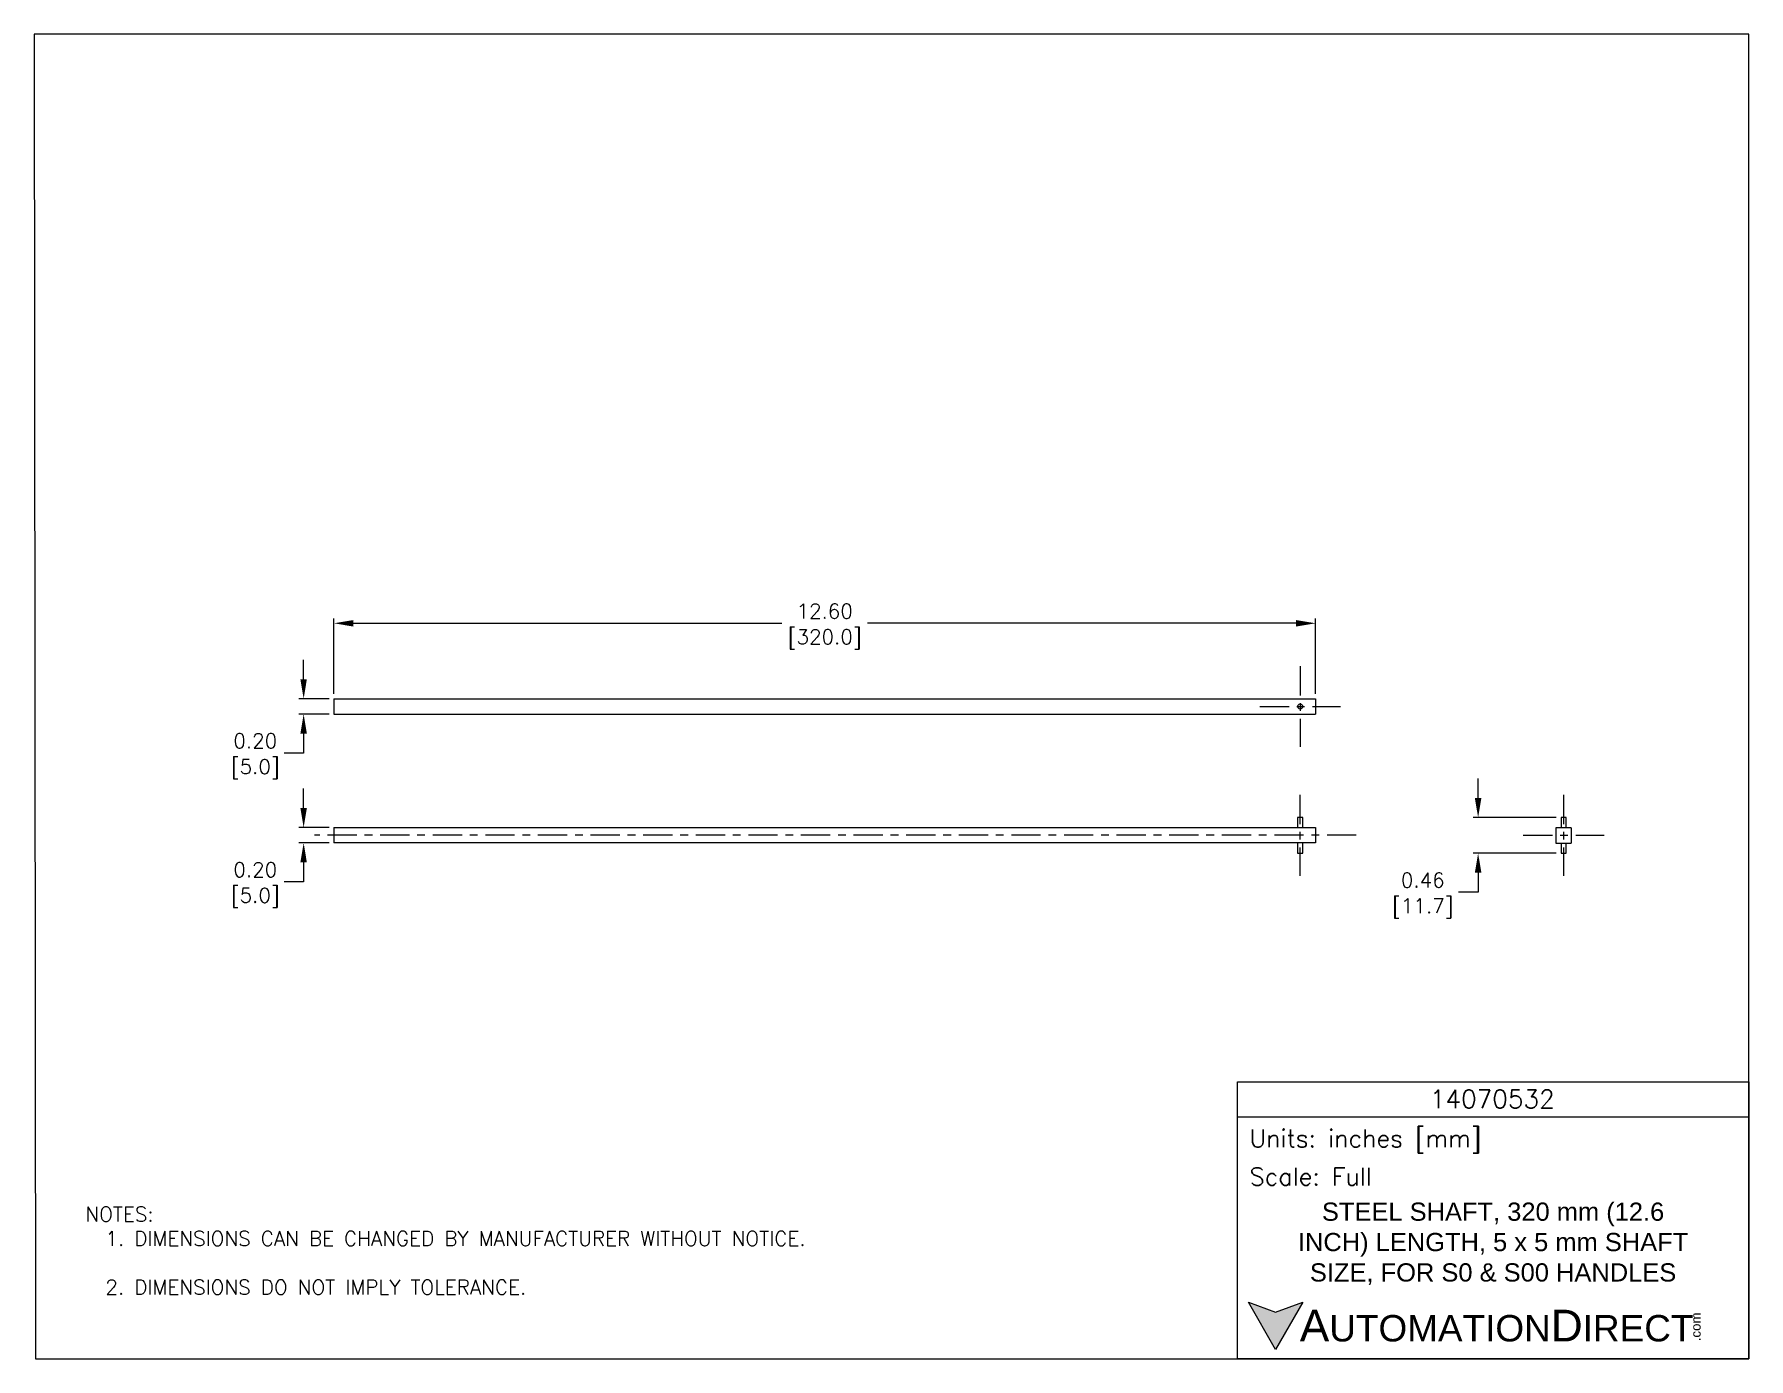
# Model space of a CAD drawing. Header units: inches. Extents: x 909.4 to 931.4, y -8.5 to 8.5.
import ezdxf

# ---------------------------------------------------------------- set-up
doc = ezdxf.new("R2010")
doc.units = ezdxf.units.IN
doc.header["$LTSCALE"] = 4
doc.header["$MEASUREMENT"] = 0
doc.linetypes.add('CENTER2', pattern=[1.125, 0.75, -0.125, 0.125, -0.125])
doc.layers.get('0').update_dxf_attribs({"linetype": 'CONTINUOUS'})
doc.layers.get('DEFPOINTS').update_dxf_attribs({"linetype": 'CONTINUOUS'})
for name, color, linetype in [('CENTER', 40, 'CENTER2'), ('DIMENSIONS', 140, 'CONTINUOUS'), ('TEXT', 140, 'CONTINUOUS')]:
    doc.layers.add(name, color=color, linetype=linetype)
doc.styles.add('ROMANS', font='romans.shx')
doc.styles.get("Standard").update_dxf_attribs({"font": 'romans.shx'})
doc.styles.add('型式1', font='')
doc.styles.get('型式1').set_extended_font_data('AR MingtiM BIG-5')
doc.dimstyles.get("Standard").update_dxf_attribs({"dimtxt": 0.1875, "dimasz": 0.25, "dimexe": 0.0625, "dimexo": 0.0625, "dimgap": 0.0625, "dimtad": 0, "dimtih": 1, "dimtoh": 1, "dimzin": 0, "dimdsep": 46, "dimtxsty": 'Standard', "dimcen": 0.09, "dimadec": 0, "dimazin": 0, "dimtfac": 1, "dimtofl": 0, "dimtmove": 0, "dimatfit": 3, "dimfxl": 1, "dimtolj": 1, "dimtzin": 0, "dimarcsym": 0})

# ---------------------------------------------------------------- blocks, each defined once
blk = doc.blocks.new('*D0')
at = {"layer": 'DEFPOINTS', "color": 0}
for p in [(925.851, 0.906), (913.254, -0.063), (925.851, -0.063)]:
    blk.add_point(p, dxfattribs=at)
at = {"layer": 'DIMENSIONS', "color": 0, "lineweight": -2}
for p, q in [((913.254, -0.001), (913.254, 0.968)), ((913.504, 0.906), (919.003, 0.906)), ((925.601, 0.906), (920.102, 0.906)), ((925.851, -0.001), (925.851, 0.968))]:
    blk.add_line(p, q, dxfattribs=at)
at = {"layer": 'DIMENSIONS', "color": 0}
for points in [[(913.504, 0.947), (913.504, 0.864), (913.254, 0.906)], [(925.601, 0.947), (925.601, 0.864), (925.851, 0.906)]]:
    blk.add_solid(points, dxfattribs=at)
at = {"layer": 'DIMENSIONS', "color": 0, "char_height": 0.1875, "attachment_point": 5}
for s, insert in [('\\A1;12.60', (919.552, 1.062)), ('\\A1;[320.0]', (919.552, 0.7))]:
    blk.add_mtext(s, dxfattribs=dict(at, insert=insert))
blk = doc.blocks.new('*D1')
at = {"layer": 'DEFPOINTS', "color": 0}
for p in [(913.254, -0.063), (912.866, -0.26), (913.254, -0.26)]:
    blk.add_point(p, dxfattribs=at)
at = {"layer": 'DIMENSIONS', "color": 0, "lineweight": -2}
for p, q in [((912.866, 0.187), (912.866, 0.437)), ((913.192, -0.063), (912.803, -0.063)), ((913.192, -0.26), (912.803, -0.26)), ((912.866, -0.51), (912.866, -0.76)), ((912.866, -0.76), (912.616, -0.76))]:
    blk.add_line(p, q, dxfattribs=at)
at = {"layer": 'DIMENSIONS', "color": 0}
for points in [[(912.824, 0.187), (912.907, 0.187), (912.866, -0.063)], [(912.824, -0.51), (912.907, -0.51), (912.866, -0.26)]]:
    blk.add_solid(points, dxfattribs=at)
at = {"layer": 'DIMENSIONS', "color": 0, "char_height": 0.1875, "attachment_point": 5}
for s, insert in [('\\A1;0.20', (912.245, -0.604)), ('\\A1;[5.0]', (912.245, -0.966))]:
    blk.add_mtext(s, dxfattribs=dict(at, insert=insert))
blk = doc.blocks.new('*D2')
at = {"layer": 'DEFPOINTS', "color": 0}
for p in [(913.254, -1.716), (912.866, -1.913), (913.254, -1.913)]:
    blk.add_point(p, dxfattribs=at)
at = {"layer": 'DIMENSIONS', "color": 0, "lineweight": -2}
for p, q in [((912.866, -1.466), (912.866, -1.216)), ((913.192, -1.716), (912.803, -1.716)), ((913.192, -1.913), (912.803, -1.913)), ((912.866, -2.163), (912.866, -2.413)), ((912.866, -2.413), (912.616, -2.413))]:
    blk.add_line(p, q, dxfattribs=at)
at = {"layer": 'DIMENSIONS', "color": 0}
for points in [[(912.824, -1.466), (912.907, -1.466), (912.866, -1.716)], [(912.824, -2.163), (912.907, -2.163), (912.866, -1.913)]]:
    blk.add_solid(points, dxfattribs=at)
at = {"layer": 'DIMENSIONS', "color": 0, "char_height": 0.1875, "attachment_point": 5}
for s, insert in [('\\A1;0.20', (912.245, -2.257)), ('\\A1;[5.0]', (912.245, -2.618))]:
    blk.add_mtext(s, dxfattribs=dict(at, insert=insert))
blk = doc.blocks.new('*D3')
at = {"layer": 'DEFPOINTS', "color": 0}
for p in [(929.001, -1.587), (927.937, -2.046), (929.001, -2.046)]:
    blk.add_point(p, dxfattribs=at)
at = {"layer": 'DIMENSIONS', "color": 0, "lineweight": -2}
for p, q in [((927.937, -1.337), (927.937, -1.087)), ((928.938, -1.587), (927.875, -1.587)), ((928.938, -2.046), (927.875, -2.046)), ((927.937, -2.296), (927.937, -2.546)), ((927.937, -2.546), (927.687, -2.546))]:
    blk.add_line(p, q, dxfattribs=at)
at = {"layer": 'DIMENSIONS', "color": 0}
for points in [[(927.895, -1.337), (927.979, -1.337), (927.937, -1.587)], [(927.895, -2.296), (927.979, -2.296), (927.937, -2.046)]]:
    blk.add_solid(points, dxfattribs=at)
at = {"layer": 'DIMENSIONS', "color": 0, "char_height": 0.1875, "attachment_point": 5}
for s, insert in [('\\A1;0.46', (927.227, -2.39)), ('\\A1;[11.7]', (927.227, -2.752))]:
    blk.add_mtext(s, dxfattribs=dict(at, insert=insert))

msp = doc.modelspace()

# ---------------------------------------------------------------- hatches: boundary and pattern name
at = {"layer": 'TEXT'}
msp.add_hatch(color=256, dxfattribs=at).paths.add_polyline_path([(925.688, -7.809), (925.339, -7.936), (924.99, -7.809), (925.339, -8.414)])

# ---------------------------------------------------------------- linework, layer by layer
for p, q in [((913.254, -0.063), (913.254, -0.26)), ((913.254, -0.063), (925.851, -0.063)), ((925.851, -0.063), (925.851, -0.26)), ((913.254, -0.26), (925.851, -0.26)), ((913.254, -1.716), (925.851, -1.716)), ((913.254, -1.716), (913.254, -1.913)), ((925.621, -1.585), (925.621, -1.716)), ((925.687, -1.585), (925.621, -1.585)), ((925.687, -1.716), (925.687, -1.585)), ((925.851, -1.716), (925.851, -1.913)), ((929.132, -1.718), (928.935, -1.718)), ((928.935, -1.718), (928.935, -1.915)), ((929.001, -1.587), (929.001, -1.718)), ((929.066, -1.587), (929.001, -1.587)), ((929.066, -1.718), (929.066, -1.587)), ((929.132, -1.718), (929.132, -1.915)), ((925.851, -1.913), (913.254, -1.913)), ((925.621, -1.913), (925.621, -2.044)), ((925.687, -2.044), (925.687, -1.913)), ((928.935, -1.915), (929.132, -1.915)), ((929.001, -1.915), (929.001, -2.046)), ((929.066, -2.046), (929.066, -1.915)), ((925.621, -2.044), (925.687, -2.044)), ((929.001, -2.046), (929.066, -2.046))]:
    msp.add_line(p, q)
msp.add_circle((925.654, -0.162), 0.0328)
at = {"layer": 'CENTER', "ltscale": 0.125}
for p, q in [((925.654, 0.356), (925.653, -0.681)), ((925.136, -0.161), (926.173, -0.162)), ((925.651, -1.296), (925.65, -2.334)), ((929.034, -1.296), (929.033, -2.334)), ((926.373, -1.814), (913.004, -1.814)), ((928.515, -1.814), (929.553, -1.815))]:
    msp.add_line(p, q, dxfattribs=at)
at = {"layer": 'DEFPOINTS'}
msp.add_lwpolyline([(909.425, -8.534), (931.409, -8.534), (931.409, 8.466), (909.409, 8.466)], close=True, dxfattribs=at)
at = {"layer": 'TEXT'}
msp.add_line((924.85, -5.43), (931.409, -5.43), dxfattribs=at)
for points in [[(924.85, -8.534), (924.85, -4.978), (931.409, -4.978), (931.409, -8.534)], [(925.688, -7.809), (925.339, -8.414), (924.99, -7.809), (925.339, -7.936)]]:
    msp.add_lwpolyline(points, close=True, dxfattribs=at)

# ---------------------------------------------------------------- texts
for s, insert, char_height, width, attachment_point, style in [('14070532', (928.119, -5.2), 0.2338, 4.4017, 5, 'ROMANS'), (' Units: inches [mm]', (924.85, -5.744), 0.22608, 6.55966, 4, 'ROMANS'), (' Scale: Full', (924.85, -6.196), 0.22608, 6.55966, 4, 'ROMANS'), ('{\\fArial|b0|i0|c0|p34;     \\H1.2x;A\\H0.8333x;UTOMATION\\H1.2x;D\\H0.8333x;IRECT}', (924.99, -8.111), 0.33912, 5.7446, 4, '型式1')]:
    msp.add_mtext(s, dxfattribs=dict(at, insert=insert, char_height=char_height, width=width, attachment_point=attachment_point, style=style))
at = {"layer": 'TEXT', "insert": (910.065, -6.585), "char_height": 0.1875, "attachment_point": 1}
msp.add_mtext_dynamic_manual_height_columns('NOTES:\\P  1. DIMENSIONS CAN BE CHANGED BY MANUFACTURER WITHOUT NOTICE.\\P  \\P  2. DIMENSIONS DO NOT IMPLY TOLERANCE.', width=11.45245, gutter_width=17.5, heights=[0], dxfattribs=at)
at = {"layer": 'TEXT', "insert": (928.129, -7.058), "char_height": 0.233842, "width": 5.2409, "attachment_point": 5}
msp.add_mtext('{\\fArial|b0|i0|c0|p34;STEEL SHAFT, 320 mm (12.6 INCH) LENGTH, 5 x 5 mm SHAFT SIZE, FOR S0 & S00 HANDLES}', dxfattribs=at)
at = {"layer": 'TEXT', "insert": (930.67, -8.31), "char_height": 0.12208, "width": 0.36177, "attachment_point": 1, "rotation": 90, "style": '型式1'}
msp.add_mtext('{\\fArial|b0|i0|c0|p34;.com}', dxfattribs=at)

# ---------------------------------------------------------------- dimensions: what is measured, and where the dimension line sits
at = {"layer": 'DIMENSIONS'}
dim = msp.add_linear_dim(base=(925.851, 0.906), p1=(913.254, -0.063), p2=(925.851, -0.063), dimstyle='Standard', override={"dimpost": '\\X'}, dxfattribs=at)
dim.commit()
dim.dimension.update_dxf_attribs({"geometry": '*D0', "text_midpoint": (919.552, 0.906)})
for base, p1, p2, picture, middle in [((912.866, -0.26), (913.254, -0.063), (913.254, -0.26), '*D1', (912.245, -0.76)), ((927.937, -2.046), (929.001, -1.587), (929.001, -2.046), '*D3', (927.227, -2.546)), ((912.866, -1.913), (913.254, -1.716), (913.254, -1.913), '*D2', (912.245, -2.413))]:
    dim = msp.add_linear_dim(base=base, p1=p1, p2=p2, angle=90, dimstyle='Standard', override={"dimpost": '\\X'}, dxfattribs=at)
    dim.commit()
    dim.dimension.update_dxf_attribs({"geometry": picture, "text_midpoint": middle})

doc.saveas('drawing.dxf')
